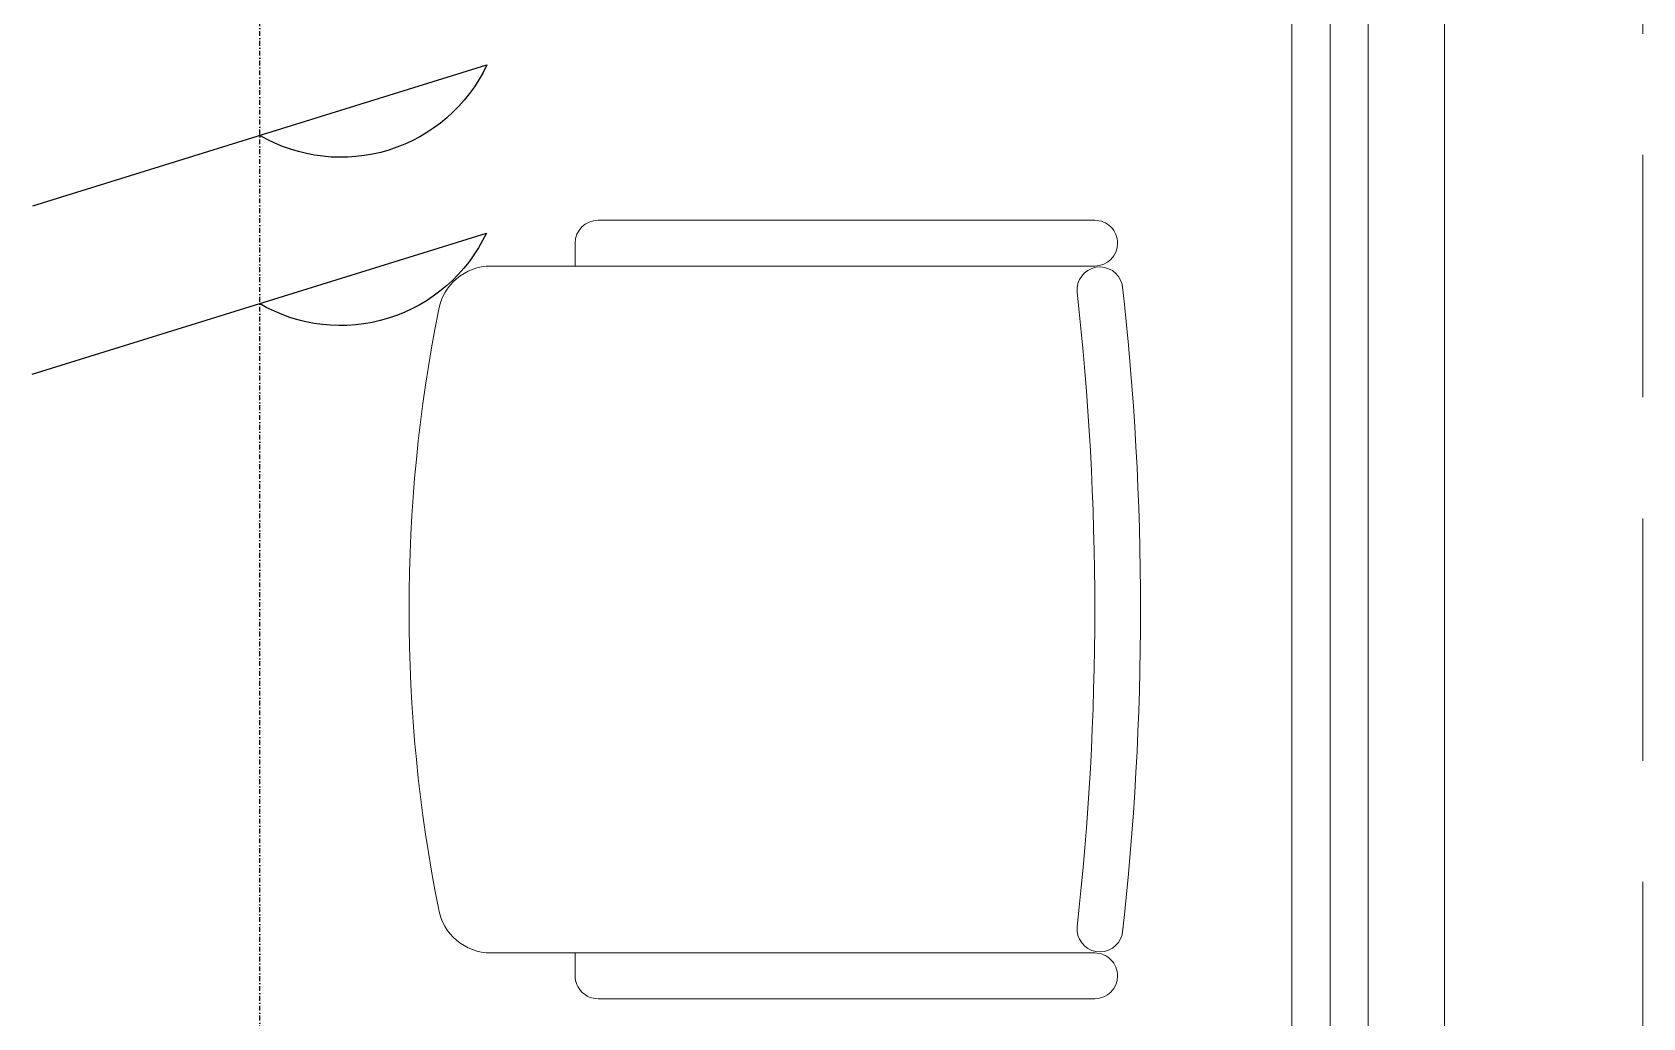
# Model space of a CAD drawing. Header units: inches. Extents: x -12418 to 57169, y -29325 to 19878.
# Drawn here: x 47992 to 49048, y -5283 to -4637 of the extents above; entities that cross this region are included whole.
import ezdxf

# ---------------------------------------------------------------- set-up
doc = ezdxf.new("R2010")
doc.units = ezdxf.units.IN
doc.header["$LTSCALE"] = 25
doc.header["$MEASUREMENT"] = 0
doc.linetypes.add('00-Ground Floor$0$HIDDEN', pattern=[9.525, 6.35, -3.175])
doc.linetypes.add('DASHDOT', pattern=[25.4, 12.7, -6.35, 0, -6.35])
doc.layers.get('0').update_dxf_attribs({"color": 8})
doc.layers.add('0 @ 50', color=8, linetype='Continuous')
doc.layers.add('T-WIRE', color=140, linetype='Continuous')
for name, color, linetype, lineweight in [('00-Ground Floor$0$Aluminum', 251, 'Continuous', 5), ('00-Ground Floor$0$LOADING', 253, 'Continuous', 5), ('00-Ground Floor$0$Proj', 251, 'Continuous', 5), ('E-LITE-CLNG-CNDT', 6, 'DASHDOT', 35), ('T-DATA-CLNG-COND', 51, 'DASHDOT', 25)]:
    doc.layers.add(name, color=color, linetype=linetype, lineweight=lineweight)

# ---------------------------------------------------------------- blocks, each defined once
blk = doc.blocks.new('00-Ground Floor$0$GF21016-P')
at = {"layer": '00-Ground Floor$0$LOADING', "extrusion": (-1.24384e-09, -1.20261e-09, -1)}
for p, q in [((0.0128, 0.0179), (0.0128, 0.4136)), ((0.4628, 0.0179), (0.4628, 0.4136)), ((-0.0022, 0.3585), (0.0128, 0.3585)), ((0.4778, 0.3585), (0.4628, 0.3585)), ((-0.0172, 0.0179), (-0.0172, 0.3435)), ((0.4928, 0.0179), (0.4928, 0.3435)), ((0.4778, 0.0029), (0.4778, 0.0029))]:
    blk.add_line(p, q, dxfattribs=at)
for centre, radius, start, end in [((-0.2378, -0.5362), 1.0036, 78.7568, 101.2432), ((-0.0478, 0.4136), 0.035, 0, 80.6557), ((-0.4278, 0.4136), 0.035, 99.3443, 180), ((0.0022, 0.3435), 0.015, 0, 90), ((-0.4778, 0.3435), 0.015, 90, 180), ((-0.0284, 0.0145), 0.015, 284.3864, 95.5209), ((-0.2378, 1.8928), 1.8749, 263.6341, 276.3659), ((-0.4471, 0.0145), 0.015, 84.4791, 255.6136), ((0.0022, 0.0179), 0.015, 270, 0), ((0.0022, 0.0179), 0.015, 180, 270), ((-0.4778, 0.0179), 0.015, 270, 0), ((-0.4778, 0.0179), 0.015, 180, 270), ((-0.2378, 1.8734), 1.8855, 263.5119, 276.4881)]:
    blk.add_arc(centre, radius, start, end, dxfattribs=at)
blk = doc.blocks.new('00-Ground Floor')
at = {"layer": '00-Ground Floor$0$Aluminum'}
for p, q in [((48817.9, -4090.8, 0), (48817.9, -5590.8, 0)), ((48917.9, -4090.8, 0), (48917.9, -5590.8, 0)), ((48867.9, -4115.8, 0), (48867.9, -5565.8, 0)), ((48842.9, -5515.8, 0), (48842.9, -4165.8, 0))]:
    blk.add_line(p, q, dxfattribs=at)
at = {"layer": '00-Ground Floor$0$Proj', "linetype": '00-Ground Floor$0$HIDDEN'}
blk.add_line((49047.9, -5590.8, 0), (49047.9, -4090.8, 0), dxfattribs=at)
at = {"layer": '00-Ground Floor$0$LOADING', "color": 1, "extrusion": (-2.24019e-05, -2.67576e-11, 1), "xscale": -1000.000000000005, "yscale": 1000.000000000005, "zscale": -1000.000000000005, "rotation": 90.00002511235309}
blk.add_blockref('00-Ground Floor$0$GF21016-P', (48706.6, -4777.7, -1.1), dxfattribs=at)
blk = doc.blocks.new('W-TEL')
blk.add_line((-66, -212.7), (66, 212.7))
blk.add_arc((130.7, 76), 151.2, 115.3301, 210.179)
blk = doc.blocks.new('*U119')
at = {"layer": 'T-WIRE', "xscale": -0.006999999999825377, "yscale": 0.006999999999970897, "zscale": 0.006999999999999999}
for p in [(0, 0), (1.102, -0.003)]:
    blk.add_blockref('W-TEL', p, dxfattribs=at)

msp = doc.modelspace()

# ---------------------------------------------------------------- linework, layer by layer
at = {"layer": 'T-DATA-CLNG-COND', "ltscale": 0.01, "elevation": 0}
msp.add_lwpolyline([(48514.8, -6236.9), (48216.4, -6236.9, -0.414214), (48141.4, -6161.9), (48141.4, -2697.4)], format="xyb", dxfattribs=at)

# ---------------------------------------------------------------- block references
at = {"layer": '0 @ 50', "xscale": 100, "yscale": 100, "zscale": 100, "rotation": 270.0000000000007}
msp.add_blockref('*U119', (48141.4, -4704.9), dxfattribs=at)
at = {"layer": 'E-LITE-CLNG-CNDT'}
msp.add_blockref('00-Ground Floor', (0, 0), dxfattribs=at)

doc.saveas('drawing.dxf')
